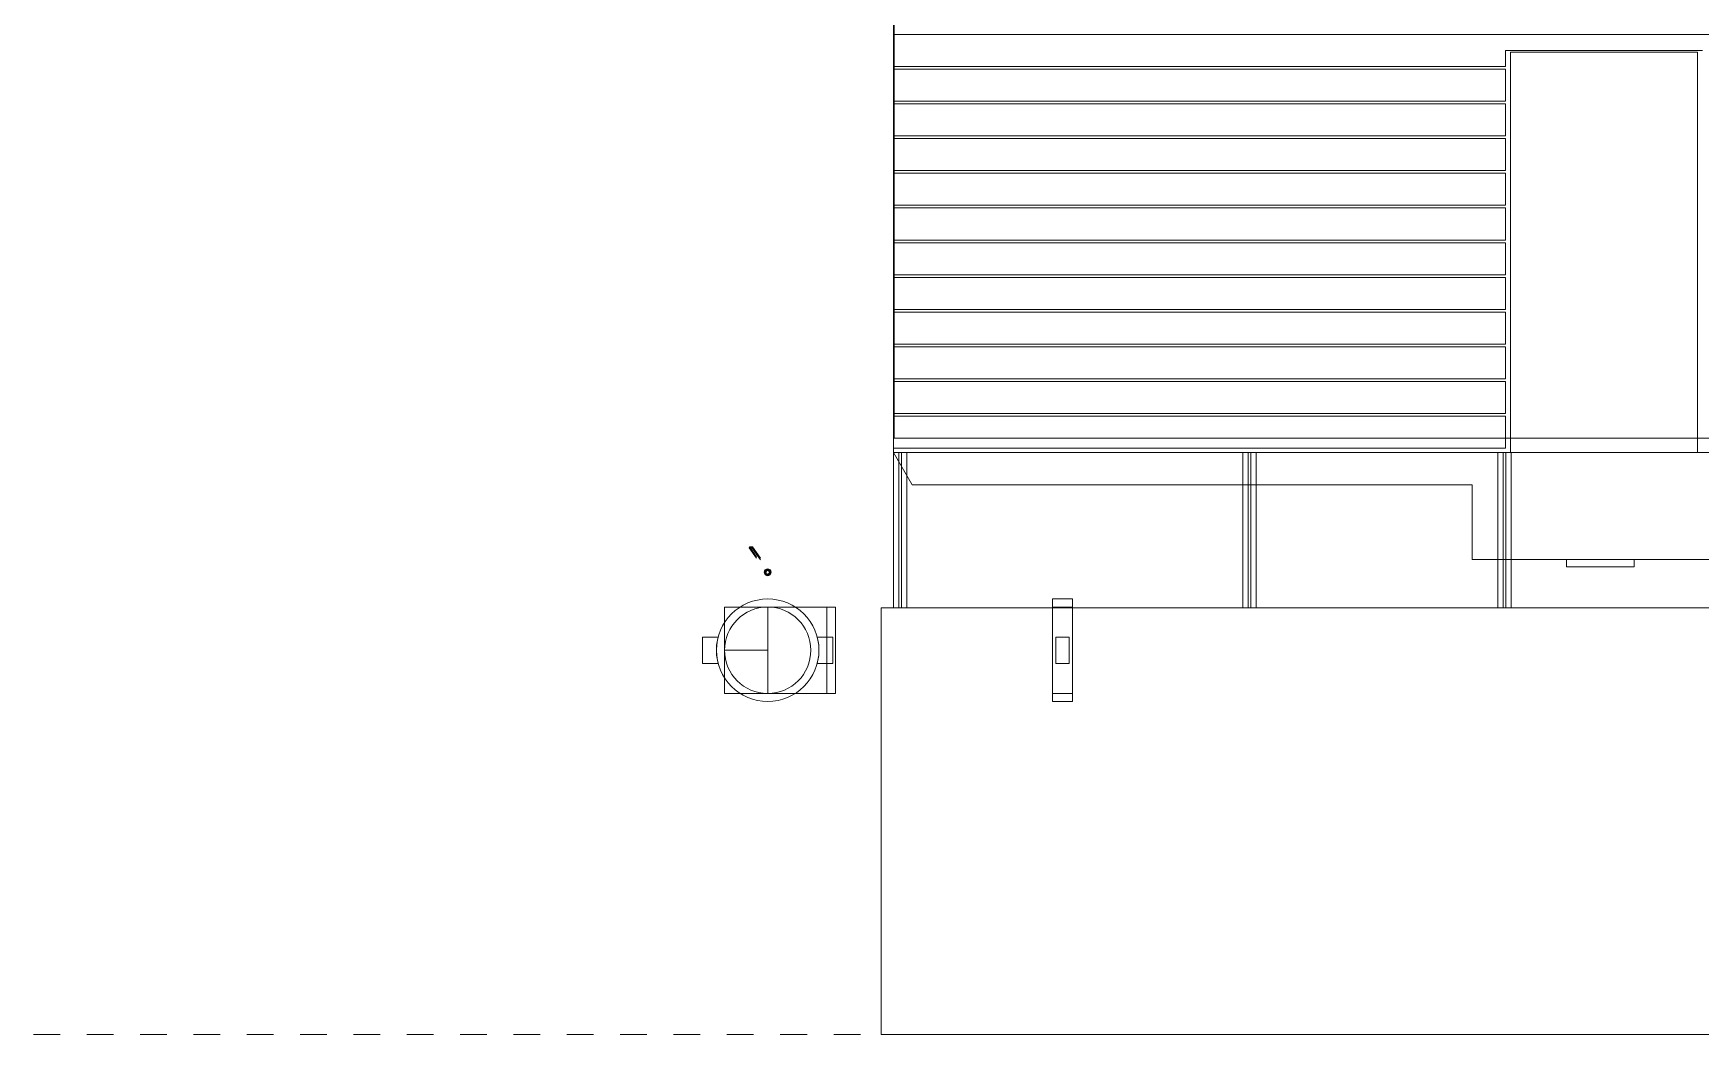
# Model space of a CAD drawing. Header units: metres. Extents: x 63 to 378, y -27 to 78.
# Drawn here: x 164.75 to 171, y 34.8 to 38.56 of the extents above; entities that cross this region are included whole.
import ezdxf

# ---------------------------------------------------------------- set-up
doc = ezdxf.new("R2010")
doc.units = ezdxf.units.M
doc.linetypes.add('Centre', pattern=[0.03175, 0.00635, -0.004763, 0.015875, -0.004763])
for name, color, linetype, lineweight in [('A-FLOR', 7, 'Continuous', 9), ('A-FLOR-LEVL', 7, 'Continuous', 9), ('M-EQPM', 7, 'Continuous', 18), ('P-PIPE', 7, 'Continuous', 18)]:
    doc.layers.add(name, color=color, linetype=linetype, lineweight=lineweight)

# ---------------------------------------------------------------- blocks, each defined once
blk = doc.blocks.new('C_S_L_Torre - Baltimore CPSC-0817-08L - C_S_L_Torre - Baltimore CPSC-0817-08L-2352271-SEC 10')
at = {"layer": 'M-EQPM'}
for p, q in [((-4.6024, 36.9847), (-4.6024, 40.3718)), ((-4.6024, 36.9847), (-4.6024, 40.3718)), ((-4.6024, 40.3008), (-4.6024, 38.4565)), ((-4.6024, 38.4163), (-4.6024, 40.3008)), ((-4.6024, 40.3008), (-4.6024, 38.3149)), ((-4.6024, 38.2756), (-4.6024, 40.3008)), ((-4.6024, 40.3008), (-4.6024, 38.175)), ((-4.6024, 38.1385), (-4.6024, 40.3008)), ((-4.6024, 40.3008), (-4.6024, 38.038)), ((-4.6024, 38.0015), (-4.6024, 40.3008)), ((-4.6024, 40.3008), (-4.6024, 37.9009)), ((-4.6024, 37.8644), (-4.6024, 40.3008)), ((-4.6024, 40.3008), (-4.6024, 37.7614)), ((-4.6024, 37.7211), (-4.6024, 40.3008)), ((-4.6024, 40.3008), (-4.6024, 38.4163)), ((-4.6024, 38.4565), (-4.6024, 40.3008)), ((-4.6024, 40.3008), (-4.6024, 38.2756)), ((-4.6024, 38.3149), (-4.6024, 40.3008)), ((-4.6024, 40.3008), (-4.6024, 38.1385)), ((-4.6024, 38.175), (-4.6024, 40.3008)), ((-4.6024, 40.3008), (-4.6024, 38.0015)), ((-4.6024, 38.038), (-4.6024, 40.3008)), ((-4.6024, 40.3008), (-4.6024, 37.8644)), ((-4.6024, 37.9009), (-4.6024, 40.3008)), ((-4.6024, 40.3008), (-4.6024, 37.7211)), ((-4.6024, 37.7614), (-4.6024, 40.3008)), ((-4.6024, 37.0375), (-4.6024, 40.3008)), ((-4.6024, 40.3008), (-4.6024, 37.0375)), ((-4.5994, 40.3008), (-4.5994, 38.4163)), ((-4.5994, 38.4565), (-4.5994, 40.3008)), ((-4.5994, 40.3008), (-4.5994, 38.2756)), ((-4.5994, 38.3149), (-4.5994, 40.3008)), ((-4.5994, 40.3008), (-4.5994, 38.1385)), ((-4.5994, 38.175), (-4.5994, 40.3008)), ((-4.5994, 40.3008), (-4.5994, 38.0015)), ((-4.5994, 38.038), (-4.5994, 40.3008)), ((-4.5994, 40.3008), (-4.5994, 37.8644)), ((-4.5994, 37.9009), (-4.5994, 40.3008)), ((-4.5994, 40.3008), (-4.5994, 37.7211)), ((-4.5994, 37.7614), (-4.5994, 40.3008)), ((-4.5994, 40.3008), (-4.5994, 38.4565)), ((-4.5994, 38.4163), (-4.5994, 40.3008)), ((-4.5994, 40.3008), (-4.5994, 38.3149)), ((-4.5994, 38.2756), (-4.5994, 40.3008)), ((-4.5994, 40.3008), (-4.5994, 38.175)), ((-4.5994, 38.1385), (-4.5994, 40.3008)), ((-4.5994, 40.3008), (-4.5994, 38.038)), ((-4.5994, 38.0015), (-4.5994, 40.3008)), ((-4.5994, 40.3008), (-4.5994, 37.9009)), ((-4.5994, 37.8644), (-4.5994, 40.3008)), ((-4.5994, 40.3008), (-4.5994, 37.7614)), ((-4.5994, 37.7211), (-4.5994, 40.3008)), ((-4.6024, 40.1998), (-4.6024, 37.6198)), ((-4.6024, 37.6198), (-4.6024, 40.1998)), ((-4.5994, 37.6198), (-4.5994, 40.1998)), ((-4.5994, 40.1998), (-4.5994, 37.6198)), ((-4.6024, 37.5805), (-4.6024, 40.1605)), ((-4.6024, 40.1605), (-4.6024, 37.5805)), ((-4.5994, 40.1605), (-4.5994, 37.5805)), ((-4.5994, 37.5805), (-4.5994, 40.1605)), ((-4.6024, 40.0599), (-4.6024, 37.4799)), ((-4.6024, 37.4799), (-4.6024, 40.0599)), ((-4.6024, 37.4434), (-4.6024, 40.0234)), ((-4.6024, 40.0234), (-4.6024, 37.4434)), ((-4.5994, 37.4799), (-4.5994, 40.0599)), ((-4.5994, 40.0599), (-4.5994, 37.4799)), ((-4.5994, 40.0234), (-4.5994, 37.4434)), ((-4.5994, 37.4434), (-4.5994, 40.0234)), ((-4.6024, 39.9228), (-4.6024, 37.3428)), ((-4.6024, 37.3428), (-4.6024, 39.9228)), ((-4.6024, 37.3064), (-4.6024, 39.8864)), ((-4.6024, 39.8864), (-4.6024, 37.3064)), ((-4.5994, 37.3428), (-4.5994, 39.9228)), ((-4.5994, 39.9228), (-4.5994, 37.3428)), ((-4.5994, 39.8864), (-4.5994, 37.3064)), ((-4.5994, 37.3064), (-4.5994, 39.8864)), ((-4.6024, 39.7858), (-4.6024, 37.2058)), ((-4.6024, 37.2058), (-4.6024, 39.7858)), ((-4.6024, 37.1693), (-4.6024, 39.7493)), ((-4.6024, 39.7493), (-4.6024, 37.1693)), ((-4.5994, 37.2058), (-4.5994, 39.7858)), ((-4.5994, 39.7858), (-4.5994, 37.2058)), ((-4.5994, 39.7493), (-4.5994, 37.1693)), ((-4.5994, 37.1693), (-4.5994, 39.7493)), ((-4.6024, 39.6463), (-4.6024, 37.0663)), ((-4.6024, 37.0663), (-4.6024, 39.6463)), ((-4.5994, 37.0663), (-4.5994, 39.6463)), ((-4.5994, 39.6463), (-4.5994, 37.0663)), ((-4.6024, 37.0375), (-4.6024, 39.606)), ((-4.6024, 39.606), (-4.6024, 37.0375)), ((-4.5994, 39.606), (-4.5994, 37.0375)), ((-4.5994, 37.0375), (-4.5994, 39.606)), ((-4.6024, 39.5047), (-4.6024, 37.0375)), ((-4.6024, 37.0375), (-4.6024, 39.5047)), ((-4.5994, 37.0375), (-4.5994, 39.5047)), ((-4.5994, 39.5047), (-4.5994, 37.0375)), ((-4.6024, 37.0375), (-4.6024, 39.4653)), ((-4.6024, 39.4653), (-4.6024, 37.0375)), ((-4.5994, 39.4653), (-4.5994, 37.0375)), ((-4.5994, 37.0375), (-4.5994, 39.4653)), ((-4.6024, 39.3648), (-4.6024, 37.0375)), ((-4.6024, 37.0375), (-4.6024, 39.3648)), ((-4.6024, 37.0375), (-4.6024, 39.3283)), ((-4.6024, 39.3283), (-4.6024, 37.0375)), ((-4.5994, 37.0375), (-4.5994, 39.3648)), ((-4.5994, 39.3648), (-4.5994, 37.0375)), ((-4.5994, 39.3283), (-4.5994, 37.0375)), ((-4.5994, 37.0375), (-4.5994, 39.3283)), ((-4.6024, 39.2277), (-4.6024, 37.0375)), ((-4.6024, 37.0375), (-4.6024, 39.2277)), ((-4.6024, 37.0375), (-4.6024, 39.1912)), ((-4.6024, 39.1912), (-4.6024, 37.0375)), ((-4.5994, 37.0375), (-4.5994, 39.2277)), ((-4.5994, 39.2277), (-4.5994, 37.0375)), ((-4.5994, 39.1912), (-4.5994, 37.0375)), ((-4.5994, 37.0375), (-4.5994, 39.1912)), ((-4.6024, 39.0906), (-4.6024, 37.0375)), ((-4.6024, 37.0375), (-4.6024, 39.0906)), ((-4.5994, 37.0375), (-4.5994, 39.0906)), ((-4.5994, 39.0906), (-4.5994, 37.0375)), ((-4.6024, 37.0375), (-4.6024, 39.0542)), ((-4.6024, 39.0542), (-4.6024, 37.0375)), ((-4.5994, 39.0542), (-4.5994, 37.0375)), ((-4.5994, 37.0375), (-4.5994, 39.0542)), ((-4.6024, 38.9528), (-4.6024, 37.0375)), ((-4.6024, 37.0375), (-4.6024, 38.9528)), ((-4.5994, 37.0375), (-4.5994, 38.9528)), ((-4.5994, 38.9528), (-4.5994, 37.0375)), ((-4.6024, 37.0375), (-4.6024, 38.9135)), ((-4.6024, 38.9135), (-4.6024, 37.0375)), ((-4.5994, 38.9135), (-4.5994, 37.0375)), ((-4.5994, 37.0375), (-4.5994, 38.9135)), ((-4.6024, 38.8129), (-4.6024, 37.0375)), ((-4.6024, 37.0375), (-4.6024, 38.8129)), ((-4.5994, 37.0375), (-4.5994, 38.8129)), ((-4.5994, 38.8129), (-4.5994, 37.0375)), ((-4.6024, 37.0375), (-4.6024, 38.7765)), ((-4.6024, 38.7765), (-4.6024, 37.0375)), ((-4.5994, 38.7765), (-4.5994, 37.0375)), ((-4.5994, 37.0375), (-4.5994, 38.7765)), ((-4.6024, 38.6759), (-4.6024, 37.0375)), ((-4.6024, 37.0375), (-4.6024, 38.6759)), ((-4.6024, 37.0375), (-4.6024, 38.6394)), ((-4.6024, 38.6394), (-4.6024, 37.0375)), ((-4.5994, 37.0375), (-4.5994, 38.6759)), ((-4.5994, 38.6759), (-4.5994, 37.0375)), ((-4.5994, 38.6394), (-4.5994, 37.0375)), ((-4.5994, 37.0375), (-4.5994, 38.6394)), ((-4.6024, 38.5518), (0.6976, 38.5518)), ((-4.6024, 38.4318), (-4.6024, 38.5518)), ((-4.6024, 38.5518), (-4.6024, 38.4318)), ((0.6976, 38.5518), (-4.6024, 38.5518)), ((-4.6024, 38.5388), (-4.6024, 37.0375)), ((-4.6024, 38.5024), (-4.6024, 38.5388)), ((-4.5994, 38.5388), (-4.6024, 38.5388)), ((-4.6024, 38.5388), (-4.6024, 38.5024)), ((-4.6024, 37.0375), (-4.6024, 38.5388)), ((-4.6024, 38.5388), (-4.5994, 38.5388)), ((-4.6024, 37.0375), (-4.6024, 38.5024)), ((-4.6024, 38.5024), (-4.5994, 38.5024)), ((-4.6024, 38.5024), (-4.6024, 37.0375)), ((-4.5994, 38.5024), (-4.6024, 38.5024)), ((-4.5994, 38.5388), (-4.5994, 38.5024)), ((-4.5994, 37.0375), (-4.5994, 38.5388)), ((-4.5994, 38.5388), (-4.5994, 37.0375)), ((-4.5994, 38.5024), (-4.5994, 38.5388)), ((-4.5994, 38.5024), (-4.5994, 37.0375)), ((-4.5994, 37.0375), (-4.5994, 38.5024)), ((-4.6024, 38.4565), (-4.6024, 38.4163)), ((-4.6024, 38.4565), (-4.5994, 38.4565)), ((-4.6024, 38.4163), (-4.6024, 38.4565)), ((-4.5994, 38.4565), (-4.6024, 38.4565)), ((-4.5994, 38.4163), (-4.5994, 38.4565)), ((-4.5994, 38.4565), (-4.5994, 38.4163)), ((-1.569, 38.4918), (-2.3077, 38.4918)), ((-2.3077, 38.4918), (-2.3077, 38.4318)), ((-2.3077, 38.4318), (-2.3077, 38.4918)), ((-2.3077, 38.4918), (-1.569, 38.4918)), ((-2.2884, 36.9847), (-2.2884, 38.4847)), ((-2.2884, 38.4847), (-1.5884, 38.4847)), ((-1.5884, 38.4847), (-2.2884, 38.4847)), ((-2.2884, 38.4847), (-2.2884, 36.9847)), ((-1.5884, 38.4847), (-1.5884, 36.9847)), ((-1.5884, 36.9847), (-1.5884, 38.4847)), ((-2.3077, 38.4318), (-4.6024, 38.4318)), ((-4.6024, 38.4318), (-2.3077, 38.4318)), ((-4.6024, 38.3018), (-4.6024, 38.4218)), ((-4.6024, 38.4218), (-2.3077, 38.4218)), ((-2.3077, 38.4218), (-4.6024, 38.4218)), ((-4.6024, 38.4218), (-4.6024, 38.3018)), ((-4.6024, 38.4163), (-4.5994, 38.4163)), ((-4.5994, 38.4163), (-4.6024, 38.4163)), ((-4.6024, 38.401), (-4.6024, 37.0375)), ((-4.6024, 38.3617), (-4.6024, 38.401)), ((-4.5994, 38.401), (-4.6024, 38.401)), ((-4.6024, 38.401), (-4.6024, 38.3617)), ((-4.6024, 37.0375), (-4.6024, 38.401)), ((-4.6024, 38.401), (-4.5994, 38.401)), ((-4.5994, 38.401), (-4.5994, 38.3617)), ((-4.5994, 37.0375), (-4.5994, 38.401)), ((-4.5994, 38.401), (-4.5994, 37.0375)), ((-4.5994, 38.3617), (-4.5994, 38.401)), ((-2.3077, 38.4218), (-2.3077, 38.3018)), ((-2.3077, 38.3018), (-2.3077, 38.4218)), ((-4.6024, 37.0375), (-4.6024, 38.3617)), ((-4.6024, 38.3617), (-4.5994, 38.3617)), ((-4.6024, 38.3617), (-4.6024, 37.0375)), ((-4.5994, 38.3617), (-4.6024, 38.3617)), ((-4.6024, 38.3149), (-4.6024, 38.2756)), ((-4.6024, 38.3149), (-4.5994, 38.3149)), ((-4.6024, 38.2756), (-4.6024, 38.3149)), ((-4.5994, 38.3149), (-4.6024, 38.3149)), ((-4.5994, 38.3617), (-4.5994, 37.0375)), ((-4.5994, 37.0375), (-4.5994, 38.3617)), ((-4.5994, 38.2756), (-4.5994, 38.3149)), ((-4.5994, 38.3149), (-4.5994, 38.2756)), ((-2.3077, 38.3018), (-4.6024, 38.3018)), ((-4.6024, 38.3018), (-2.3077, 38.3018)), ((-4.6024, 38.1718), (-4.6024, 38.2918)), ((-4.6024, 38.2918), (-2.3077, 38.2918)), ((-2.3077, 38.2918), (-4.6024, 38.2918)), ((-4.6024, 38.2918), (-4.6024, 38.1718)), ((-4.6024, 38.2756), (-4.5994, 38.2756)), ((-4.5994, 38.2756), (-4.6024, 38.2756)), ((-4.6024, 38.2611), (-4.6024, 37.0375)), ((-4.6024, 38.2246), (-4.6024, 38.2611)), ((-4.5994, 38.2611), (-4.6024, 38.2611)), ((-4.6024, 38.2611), (-4.6024, 38.2246)), ((-4.6024, 37.0375), (-4.6024, 38.2611)), ((-4.6024, 38.2611), (-4.5994, 38.2611)), ((-4.5994, 38.2611), (-4.5994, 38.2246)), ((-4.5994, 37.0375), (-4.5994, 38.2611)), ((-4.5994, 38.2611), (-4.5994, 37.0375)), ((-4.5994, 38.2246), (-4.5994, 38.2611)), ((-2.3077, 38.2918), (-2.3077, 38.1718)), ((-2.3077, 38.1718), (-2.3077, 38.2918)), ((-4.6024, 37.0375), (-4.6024, 38.2246)), ((-4.6024, 38.2246), (-4.5994, 38.2246)), ((-4.6024, 38.2246), (-4.6024, 37.0375)), ((-4.5994, 38.2246), (-4.6024, 38.2246)), ((-4.5994, 38.2246), (-4.5994, 37.0375)), ((-4.5994, 37.0375), (-4.5994, 38.2246)), ((-4.6024, 38.175), (-4.6024, 38.1385)), ((-4.6024, 38.175), (-4.5994, 38.175)), ((-4.6024, 38.1385), (-4.6024, 38.175)), ((-4.5994, 38.175), (-4.6024, 38.175)), ((-2.3077, 38.1718), (-4.6024, 38.1718)), ((-4.6024, 38.1718), (-2.3077, 38.1718)), ((-4.6024, 38.0418), (-4.6024, 38.1618)), ((-4.6024, 38.1618), (-2.3077, 38.1618)), ((-2.3077, 38.1618), (-4.6024, 38.1618)), ((-4.6024, 38.1618), (-4.6024, 38.0418)), ((-4.6024, 38.1385), (-4.5994, 38.1385)), ((-4.5994, 38.1385), (-4.6024, 38.1385)), ((-4.6024, 38.124), (-4.6024, 37.0375)), ((-4.6024, 38.0876), (-4.6024, 38.124)), ((-4.5994, 38.124), (-4.6024, 38.124)), ((-4.6024, 38.124), (-4.6024, 38.0876)), ((-4.6024, 37.0375), (-4.6024, 38.124)), ((-4.6024, 38.124), (-4.5994, 38.124)), ((-4.5994, 38.1385), (-4.5994, 38.175)), ((-4.5994, 38.175), (-4.5994, 38.1385)), ((-4.5994, 38.124), (-4.5994, 38.0876)), ((-4.5994, 37.0375), (-4.5994, 38.124)), ((-4.5994, 38.124), (-4.5994, 37.0375)), ((-4.5994, 38.0876), (-4.5994, 38.124)), ((-2.3077, 38.1618), (-2.3077, 38.0418)), ((-2.3077, 38.0418), (-2.3077, 38.1618)), ((-4.6024, 37.0375), (-4.6024, 38.0876)), ((-4.6024, 38.0876), (-4.5994, 38.0876)), ((-4.6024, 38.0876), (-4.6024, 37.0375)), ((-4.5994, 38.0876), (-4.6024, 38.0876)), ((-4.5994, 38.0876), (-4.5994, 37.0375)), ((-4.5994, 37.0375), (-4.5994, 38.0876)), ((-2.3077, 38.0418), (-4.6024, 38.0418)), ((-4.6024, 38.0418), (-2.3077, 38.0418)), ((-4.6024, 38.038), (-4.6024, 38.0015)), ((-4.6024, 38.038), (-4.5994, 38.038)), ((-4.6024, 38.0015), (-4.6024, 38.038)), ((-4.5994, 38.038), (-4.6024, 38.038)), ((-4.6024, 37.9118), (-4.6024, 38.0318)), ((-4.6024, 38.0318), (-2.3077, 38.0318)), ((-2.3077, 38.0318), (-4.6024, 38.0318)), ((-4.6024, 38.0318), (-4.6024, 37.9118)), ((-4.6024, 38.0015), (-4.5994, 38.0015)), ((-4.5994, 38.0015), (-4.6024, 38.0015)), ((-4.5994, 38.0015), (-4.5994, 38.038)), ((-4.5994, 38.038), (-4.5994, 38.0015)), ((-2.3077, 38.0318), (-2.3077, 37.9118)), ((-2.3077, 37.9118), (-2.3077, 38.0318)), ((-4.6024, 37.987), (-4.6024, 37.0375)), ((-4.6024, 37.9505), (-4.6024, 37.987)), ((-4.5994, 37.987), (-4.6024, 37.987)), ((-4.6024, 37.987), (-4.6024, 37.9505)), ((-4.6024, 37.0375), (-4.6024, 37.987)), ((-4.6024, 37.987), (-4.5994, 37.987)), ((-4.6024, 37.0375), (-4.6024, 37.9505)), ((-4.6024, 37.9505), (-4.5994, 37.9505)), ((-4.6024, 37.9505), (-4.6024, 37.0375)), ((-4.5994, 37.9505), (-4.6024, 37.9505)), ((-4.5994, 37.987), (-4.5994, 37.9505)), ((-4.5994, 37.0375), (-4.5994, 37.987)), ((-4.5994, 37.987), (-4.5994, 37.0375)), ((-4.5994, 37.9505), (-4.5994, 37.987)), ((-4.5994, 37.9505), (-4.5994, 37.0375)), ((-4.5994, 37.0375), (-4.5994, 37.9505)), ((-2.3077, 37.9118), (-4.6024, 37.9118)), ((-4.6024, 37.9118), (-2.3077, 37.9118)), ((-4.6024, 37.7809), (-4.6024, 37.9018)), ((-4.6024, 37.9018), (-2.3077, 37.9018)), ((-2.3077, 37.9018), (-4.6024, 37.9018)), ((-4.6024, 37.9018), (-4.6024, 37.7809)), ((-4.6024, 37.9009), (-4.6024, 37.8644)), ((-4.6024, 37.9009), (-4.5994, 37.9009)), ((-4.6024, 37.8644), (-4.6024, 37.9009)), ((-4.5994, 37.9009), (-4.6024, 37.9009)), ((-4.5994, 37.8644), (-4.5994, 37.9009)), ((-4.5994, 37.9009), (-4.5994, 37.8644)), ((-2.3077, 37.9018), (-2.3077, 37.7809)), ((-2.3077, 37.7809), (-2.3077, 37.9018)), ((-4.6024, 37.8644), (-4.5994, 37.8644)), ((-4.5994, 37.8644), (-4.6024, 37.8644)), ((-4.6024, 37.8492), (-4.6024, 37.0375)), ((-4.6024, 37.8099), (-4.6024, 37.8492)), ((-4.5994, 37.8492), (-4.6024, 37.8492)), ((-4.6024, 37.8492), (-4.6024, 37.8099)), ((-4.6024, 37.0375), (-4.6024, 37.8492)), ((-4.6024, 37.8492), (-4.5994, 37.8492)), ((-4.5994, 37.8492), (-4.5994, 37.8099)), ((-4.5994, 37.0375), (-4.5994, 37.8492)), ((-4.5994, 37.8492), (-4.5994, 37.0375)), ((-4.5994, 37.8099), (-4.5994, 37.8492)), ((-4.6024, 37.0375), (-4.6024, 37.8099)), ((-4.6024, 37.8099), (-4.5994, 37.8099)), ((-4.6024, 37.8099), (-4.6024, 37.0375)), ((-4.5994, 37.8099), (-4.6024, 37.8099)), ((-2.3077, 37.7809), (-4.6024, 37.7809)), ((-4.6024, 37.7809), (-2.3077, 37.7809)), ((-4.6024, 37.6509), (-4.6024, 37.7709)), ((-4.6024, 37.7709), (-2.3077, 37.7709)), ((-2.3077, 37.7709), (-4.6024, 37.7709)), ((-4.6024, 37.7709), (-4.6024, 37.6509)), ((-4.6024, 37.7614), (-4.6024, 37.7211)), ((-4.6024, 37.7614), (-4.5994, 37.7614)), ((-4.6024, 37.7211), (-4.6024, 37.7614)), ((-4.5994, 37.7614), (-4.6024, 37.7614)), ((-4.5994, 37.8099), (-4.5994, 37.0375)), ((-4.5994, 37.0375), (-4.5994, 37.8099)), ((-4.5994, 37.7211), (-4.5994, 37.7614)), ((-4.5994, 37.7614), (-4.5994, 37.7211)), ((-2.3077, 37.7709), (-2.3077, 37.6509)), ((-2.3077, 37.6509), (-2.3077, 37.7709)), ((-4.6024, 37.7211), (-4.5994, 37.7211)), ((-4.5994, 37.7211), (-4.6024, 37.7211)), ((-4.6024, 37.7093), (-4.6024, 37.0375)), ((-4.6024, 37.6728), (-4.6024, 37.7093)), ((-4.5994, 37.7093), (-4.6024, 37.7093)), ((-4.6024, 37.7093), (-4.6024, 37.6728)), ((-4.6024, 37.0375), (-4.6024, 37.7093)), ((-4.6024, 37.7093), (-4.5994, 37.7093)), ((-4.5994, 37.7093), (-4.5994, 37.6728)), ((-4.5994, 37.0375), (-4.5994, 37.7093)), ((-4.5994, 37.7093), (-4.5994, 37.0375)), ((-4.5994, 37.6728), (-4.5994, 37.7093)), ((-4.6024, 37.0375), (-4.6024, 37.6728)), ((-4.6024, 37.6728), (-4.5994, 37.6728)), ((-4.6024, 37.6728), (-4.6024, 37.0375)), ((-4.5994, 37.6728), (-4.6024, 37.6728)), ((-2.3077, 37.6509), (-4.6024, 37.6509)), ((-4.6024, 37.6509), (-2.3077, 37.6509)), ((-4.6024, 37.5209), (-4.6024, 37.6409)), ((-4.6024, 37.6409), (-2.3077, 37.6409)), ((-2.3077, 37.6409), (-4.6024, 37.6409)), ((-4.6024, 37.6409), (-4.6024, 37.5209)), ((-4.5994, 37.6728), (-4.5994, 37.0375)), ((-4.5994, 37.0375), (-4.5994, 37.6728)), ((-2.3077, 37.6409), (-2.3077, 37.5209)), ((-2.3077, 37.5209), (-2.3077, 37.6409)), ((-4.6024, 37.6198), (-4.6024, 37.5805)), ((-4.6024, 37.6198), (-4.5994, 37.6198)), ((-4.6024, 37.5805), (-4.6024, 37.6198)), ((-4.5994, 37.6198), (-4.6024, 37.6198)), ((-4.6024, 37.5805), (-4.5994, 37.5805)), ((-4.5994, 37.5805), (-4.6024, 37.5805)), ((-4.6024, 37.5722), (-4.6024, 37.0375)), ((-4.6024, 37.5358), (-4.6024, 37.5722)), ((-4.5994, 37.5722), (-4.6024, 37.5722)), ((-4.6024, 37.5722), (-4.6024, 37.5358)), ((-4.6024, 37.0375), (-4.6024, 37.5722)), ((-4.6024, 37.5722), (-4.5994, 37.5722)), ((-4.5994, 37.5805), (-4.5994, 37.6198)), ((-4.5994, 37.6198), (-4.5994, 37.5805)), ((-4.5994, 37.5722), (-4.5994, 37.5358)), ((-4.5994, 37.0375), (-4.5994, 37.5722)), ((-4.5994, 37.5722), (-4.5994, 37.0375)), ((-4.5994, 37.5358), (-4.5994, 37.5722)), ((-4.6024, 37.0375), (-4.6024, 37.5358)), ((-4.6024, 37.5358), (-4.5994, 37.5358)), ((-4.6024, 37.5358), (-4.6024, 37.0375)), ((-4.5994, 37.5358), (-4.6024, 37.5358)), ((-2.3077, 37.5209), (-4.6024, 37.5209)), ((-4.6024, 37.5209), (-2.3077, 37.5209)), ((-4.6024, 37.3909), (-4.6024, 37.5109)), ((-4.6024, 37.5109), (-2.3077, 37.5109)), ((-2.3077, 37.5109), (-4.6024, 37.5109)), ((-4.6024, 37.5109), (-4.6024, 37.3909)), ((-4.5994, 37.5358), (-4.5994, 37.0375)), ((-4.5994, 37.0375), (-4.5994, 37.5358)), ((-2.3077, 37.5109), (-2.3077, 37.3909)), ((-2.3077, 37.3909), (-2.3077, 37.5109)), ((-4.6024, 37.4799), (-4.6024, 37.4434)), ((-4.6024, 37.4799), (-4.5994, 37.4799)), ((-4.6024, 37.4434), (-4.6024, 37.4799)), ((-4.5994, 37.4799), (-4.6024, 37.4799)), ((-4.6024, 37.4434), (-4.5994, 37.4434)), ((-4.5994, 37.4434), (-4.6024, 37.4434)), ((-4.5994, 37.4434), (-4.5994, 37.4799)), ((-4.5994, 37.4799), (-4.5994, 37.4434)), ((-4.6024, 37.4352), (-4.6024, 37.0375)), ((-4.6024, 37.3987), (-4.6024, 37.4352)), ((-4.5994, 37.4352), (-4.6024, 37.4352)), ((-4.6024, 37.4352), (-4.6024, 37.3987)), ((-4.6024, 37.0375), (-4.6024, 37.4352)), ((-4.6024, 37.4352), (-4.5994, 37.4352)), ((-4.6024, 37.0375), (-4.6024, 37.3987)), ((-4.6024, 37.3987), (-4.5994, 37.3987)), ((-4.6024, 37.3987), (-4.6024, 37.0375)), ((-4.5994, 37.3987), (-4.6024, 37.3987)), ((-2.3077, 37.3909), (-4.6024, 37.3909)), ((-4.6024, 37.3909), (-2.3077, 37.3909)), ((-4.6024, 37.2609), (-4.6024, 37.3809)), ((-4.6024, 37.3809), (-2.3077, 37.3809)), ((-2.3077, 37.3809), (-4.6024, 37.3809)), ((-4.6024, 37.3809), (-4.6024, 37.2609)), ((-4.5994, 37.4352), (-4.5994, 37.3987)), ((-4.5994, 37.0375), (-4.5994, 37.4352)), ((-4.5994, 37.4352), (-4.5994, 37.0375)), ((-4.5994, 37.3987), (-4.5994, 37.4352)), ((-4.5994, 37.3987), (-4.5994, 37.0375)), ((-4.5994, 37.0375), (-4.5994, 37.3987)), ((-2.3077, 37.3809), (-2.3077, 37.2609)), ((-2.3077, 37.2609), (-2.3077, 37.3809)), ((-4.6024, 37.3428), (-4.6024, 37.3064)), ((-4.6024, 37.3428), (-4.5994, 37.3428)), ((-4.6024, 37.3064), (-4.6024, 37.3428)), ((-4.5994, 37.3428), (-4.6024, 37.3428)), ((-4.5994, 37.3064), (-4.5994, 37.3428)), ((-4.5994, 37.3428), (-4.5994, 37.3064)), ((-4.6024, 37.3064), (-4.5994, 37.3064)), ((-4.5994, 37.3064), (-4.6024, 37.3064)), ((-4.6024, 37.2974), (-4.6024, 37.0375)), ((-4.6024, 37.258), (-4.6024, 37.2974)), ((-4.5994, 37.2974), (-4.6024, 37.2974)), ((-4.6024, 37.2974), (-4.6024, 37.258)), ((-4.6024, 37.0375), (-4.6024, 37.2974)), ((-4.6024, 37.2974), (-4.5994, 37.2974)), ((-2.3077, 37.2609), (-4.6024, 37.2609)), ((-4.6024, 37.2609), (-2.3077, 37.2609)), ((-4.6024, 37.0375), (-4.6024, 37.258)), ((-4.6024, 37.258), (-4.5994, 37.258)), ((-4.6024, 37.258), (-4.6024, 37.0375)), ((-4.5994, 37.258), (-4.6024, 37.258)), ((-4.6024, 37.1309), (-4.6024, 37.2509)), ((-4.6024, 37.2509), (-2.3077, 37.2509)), ((-2.3077, 37.2509), (-4.6024, 37.2509)), ((-4.6024, 37.2509), (-4.6024, 37.1309)), ((-4.5994, 37.2974), (-4.5994, 37.258)), ((-4.5994, 37.0375), (-4.5994, 37.2974)), ((-4.5994, 37.2974), (-4.5994, 37.0375)), ((-4.5994, 37.258), (-4.5994, 37.2974)), ((-4.5994, 37.258), (-4.5994, 37.0375)), ((-4.5994, 37.0375), (-4.5994, 37.258)), ((-2.3077, 37.2509), (-2.3077, 37.1309)), ((-2.3077, 37.1309), (-2.3077, 37.2509)), ((-4.6024, 37.2058), (-4.6024, 37.1693)), ((-4.6024, 37.2058), (-4.5994, 37.2058)), ((-4.6024, 37.1693), (-4.6024, 37.2058)), ((-4.5994, 37.2058), (-4.6024, 37.2058)), ((-4.5994, 37.1693), (-4.5994, 37.2058)), ((-4.5994, 37.2058), (-4.5994, 37.1693)), ((-4.6024, 37.1693), (-4.5994, 37.1693)), ((-4.5994, 37.1693), (-4.6024, 37.1693)), ((-4.6024, 37.1574), (-4.6024, 37.0375)), ((-4.6024, 37.121), (-4.6024, 37.1574)), ((-4.5994, 37.1574), (-4.6024, 37.1574)), ((-4.6024, 37.1574), (-4.6024, 37.121)), ((-4.6024, 37.0375), (-4.6024, 37.1574)), ((-4.6024, 37.1574), (-4.5994, 37.1574)), ((-2.3077, 37.1309), (-4.6024, 37.1309)), ((-4.6024, 37.1309), (-2.3077, 37.1309)), ((-4.5994, 37.1574), (-4.5994, 37.121)), ((-4.5994, 37.0375), (-4.5994, 37.1574)), ((-4.5994, 37.1574), (-4.5994, 37.0375)), ((-4.5994, 37.121), (-4.5994, 37.1574)), ((-4.6024, 37.0375), (-4.6024, 37.121)), ((-4.6024, 37.121), (-4.5994, 37.121)), ((-4.6024, 37.121), (-4.6024, 37.0375)), ((-4.5994, 37.121), (-4.6024, 37.121)), ((-4.6024, 37.001), (-4.6024, 37.1209)), ((-4.6024, 37.1209), (-2.3077, 37.1209)), ((-2.3077, 37.1209), (-4.6024, 37.1209)), ((-4.6024, 37.1209), (-4.6024, 37.001)), ((-4.6024, 37.0663), (-4.6024, 37.0375)), ((-4.6024, 37.0663), (-4.5994, 37.0663)), ((-4.6024, 37.0375), (-4.6024, 37.0663)), ((-4.5994, 37.0663), (-4.6024, 37.0663)), ((-4.5994, 37.121), (-4.5994, 37.0375)), ((-4.5994, 37.0375), (-4.5994, 37.121)), ((-4.5994, 37.0375), (-4.5994, 37.0663)), ((-4.5994, 37.0663), (-4.5994, 37.0375)), ((-2.3077, 37.1209), (-2.3077, 37.001)), ((-2.3077, 37.001), (-2.3077, 37.1209)), ((-4.6024, 37.0375), (-4.5994, 37.0375)), ((-4.6024, 37.0375), (-4.5994, 37.0375)), ((-4.6024, 37.0375), (-4.5994, 37.0375)), ((-4.6024, 37.0375), (-4.5994, 37.0375)), ((-4.6024, 37.0375), (-4.5994, 37.0375)), ((-4.6024, 37.0375), (-4.5994, 37.0375)), ((-4.6024, 37.0375), (-4.5994, 37.0375)), ((-4.6024, 37.0375), (-4.5994, 37.0375)), ((-4.6024, 37.0375), (-4.5994, 37.0375)), ((-4.6024, 37.0375), (-4.5994, 37.0375)), ((-4.6024, 37.0375), (-4.5994, 37.0375)), ((-4.6024, 37.0375), (-4.5994, 37.0375)), ((-4.6024, 37.0375), (-4.5994, 37.0375)), ((-4.6024, 37.0375), (-4.5994, 37.0375)), ((-4.6024, 37.0375), (-4.5994, 37.0375)), ((-4.6024, 37.0375), (-4.5994, 37.0375)), ((-4.6024, 37.0375), (-4.5994, 37.0375)), ((-4.6024, 37.0375), (-4.5994, 37.0375)), ((-4.6024, 37.0375), (-4.5994, 37.0375)), ((-4.6024, 37.0375), (-4.5994, 37.0375)), ((-4.6024, 37.0375), (-4.5994, 37.0375)), ((-4.6024, 37.0375), (-4.5994, 37.0375)), ((-4.6024, 37.0375), (-4.5994, 37.0375)), ((-4.6024, 37.0375), (-4.5994, 37.0375)), ((-4.6024, 37.0375), (-4.5994, 37.0375)), ((-4.6024, 37.0375), (-4.5994, 37.0375)), ((-4.6024, 37.0375), (-4.5994, 37.0375)), ((-4.6024, 37.0375), (-4.5994, 37.0375)), ((-4.6024, 37.0375), (-4.5994, 37.0375)), ((-4.6024, 37.0375), (-4.5994, 37.0375)), ((-4.6024, 37.0375), (-4.5994, 37.0375)), ((-4.6024, 37.0375), (-4.5994, 37.0375)), ((-4.6024, 37.0375), (-4.5994, 37.0375)), ((-4.6024, 37.0375), (-4.5994, 37.0375)), ((-4.6024, 37.0375), (-4.5994, 37.0375)), ((-4.6024, 37.0375), (-4.5994, 37.0375)), ((-4.6024, 37.0375), (-4.5994, 37.0375)), ((-4.6024, 37.0375), (-4.5994, 37.0375)), ((-4.5994, 37.0375), (-4.6024, 37.0375)), ((-4.5994, 37.0375), (-4.6024, 37.0375)), ((-4.5994, 37.0375), (-4.6024, 37.0375)), ((-4.5994, 37.0375), (-4.6024, 37.0375)), ((-4.5994, 37.0375), (-4.6024, 37.0375)), ((-4.5994, 37.0375), (-4.6024, 37.0375)), ((-4.5994, 37.0375), (-4.6024, 37.0375)), ((-4.5994, 37.0375), (-4.6024, 37.0375)), ((-4.5994, 37.0375), (-4.6024, 37.0375)), ((-4.5994, 37.0375), (-4.6024, 37.0375)), ((-4.5994, 37.0375), (-4.6024, 37.0375)), ((-4.5994, 37.0375), (-4.6024, 37.0375)), ((-4.5994, 37.0375), (-4.6024, 37.0375)), ((-4.5994, 37.0375), (-4.6024, 37.0375)), ((-4.5994, 37.0375), (-4.6024, 37.0375)), ((-4.5994, 37.0375), (-4.6024, 37.0375)), ((-4.5994, 37.0375), (-4.6024, 37.0375)), ((-4.5994, 37.0375), (-4.6024, 37.0375)), ((-4.5994, 37.0375), (-4.6024, 37.0375)), ((-4.5994, 37.0375), (-4.6024, 37.0375)), ((-4.5994, 37.0375), (-4.6024, 37.0375)), ((-4.5994, 37.0375), (-4.6024, 37.0375)), ((-4.5994, 37.0375), (-4.6024, 37.0375)), ((-4.5994, 37.0375), (-4.6024, 37.0375)), ((-4.5994, 37.0375), (-4.6024, 37.0375)), ((-4.5994, 37.0375), (-4.6024, 37.0375)), ((-4.5994, 37.0375), (-4.6024, 37.0375)), ((-4.5994, 37.0375), (-4.6024, 37.0375)), ((-4.5994, 37.0375), (-4.6024, 37.0375)), ((-4.5994, 37.0375), (-4.6024, 37.0375)), ((-4.5994, 37.0375), (-4.6024, 37.0375)), ((-4.5994, 37.0375), (-4.6024, 37.0375)), ((-4.5994, 37.0375), (-4.6024, 37.0375)), ((-4.5994, 37.0375), (-4.6024, 37.0375)), ((-4.5994, 37.0375), (-4.6024, 37.0375)), ((-4.5994, 37.0375), (-4.6024, 37.0375)), ((-4.5994, 37.0375), (-4.6024, 37.0375)), ((-4.5994, 37.0375), (-4.6024, 37.0375)), ((-4.6024, 37.0375), (0.6976, 37.0375)), ((0.6976, 37.0375), (-4.6024, 37.0375)), ((-2.3077, 37.001), (-4.6024, 37.001)), ((-4.6024, 37.001), (-2.3077, 37.001)), ((-4.6024, 36.9847), (0.6976, 36.9847)), ((-4.5324, 36.8634), (-4.6024, 36.9847)), ((-4.6024, 36.9847), (-4.5324, 36.8634)), ((0.6976, 36.9847), (-4.6024, 36.9847)), ((-4.5524, 36.9847), (-4.6024, 36.9847)), ((-4.6024, 36.9847), (-4.5824, 36.9847)), ((-4.5824, 36.9847), (-4.6024, 36.9847)), ((-4.6024, 36.9847), (-4.5524, 36.9847)), ((-4.5524, 36.9847), (-4.6024, 36.9847)), ((-4.6024, 36.9847), (-4.5824, 36.9847)), ((-4.5824, 36.9847), (-4.6024, 36.9847)), ((-4.6024, 36.9847), (-4.5524, 36.9847)), ((-4.6024, 36.4018), (-4.6024, 36.9847)), ((-4.6024, 36.4018), (-4.6024, 36.9847)), ((-4.6024, 36.4018), (-4.6024, 36.9847)), ((-4.6024, 36.4018), (-4.6024, 36.9847)), ((-4.6024, 36.4018), (-4.6024, 36.9847)), ((-4.6024, 36.4018), (-4.6024, 36.9847)), ((-4.6024, 36.4018), (-4.6024, 36.9847)), ((-4.6024, 36.4018), (-4.6024, 36.9847)), ((0.6976, 36.9847), (-4.6024, 36.9847)), ((-4.6024, 36.9847), (0.6976, 36.9847)), ((-4.5824, 36.4018), (-4.5824, 36.9847)), ((-4.5824, 36.4018), (-4.5824, 36.9847)), ((-4.5824, 36.4018), (-4.5824, 36.9847)), ((-4.5824, 36.4018), (-4.5824, 36.9847)), ((-4.5524, 36.9847), (-4.5724, 36.9847)), ((-4.5724, 36.9847), (-4.5524, 36.9847)), ((-4.5524, 36.9847), (-4.5724, 36.9847)), ((-4.5724, 36.9847), (-4.5524, 36.9847)), ((-4.5724, 36.4018), (-4.5724, 36.9847)), ((-4.5724, 36.4018), (-4.5724, 36.9847)), ((-4.5724, 36.4018), (-4.5724, 36.9847)), ((-4.5724, 36.4018), (-4.5724, 36.9847)), ((-4.5524, 36.9847), (-4.5524, 36.4018)), ((-4.5524, 36.4018), (-4.5524, 36.9847)), ((-4.5524, 36.4018), (-4.5524, 36.9847)), ((-4.5524, 36.4018), (-4.5524, 36.9847)), ((-4.5524, 36.9847), (-4.5524, 36.4018)), ((-4.5524, 36.4018), (-4.5524, 36.9847)), ((-4.5524, 36.4018), (-4.5524, 36.9847)), ((-4.5524, 36.4018), (-4.5524, 36.9847)), ((-3.2424, 36.9847), (-3.2924, 36.9847)), ((-3.2924, 36.9847), (-3.2724, 36.9847)), ((-3.2724, 36.9847), (-3.2924, 36.9847)), ((-3.2924, 36.9847), (-3.2424, 36.9847)), ((-3.2424, 36.9847), (-3.2924, 36.9847)), ((-3.2924, 36.9847), (-3.2724, 36.9847)), ((-3.2724, 36.9847), (-3.2924, 36.9847)), ((-3.2924, 36.9847), (-3.2424, 36.9847)), ((-3.2924, 36.4018), (-3.2924, 36.9847)), ((-3.2924, 36.4018), (-3.2924, 36.9847)), ((-3.2924, 36.4018), (-3.2924, 36.9847)), ((-3.2924, 36.4018), (-3.2924, 36.9847)), ((-3.2924, 36.4018), (-3.2924, 36.9847)), ((-3.2924, 36.4018), (-3.2924, 36.9847)), ((-3.2924, 36.4018), (-3.2924, 36.9847)), ((-3.2924, 36.4018), (-3.2924, 36.9847)), ((-3.2724, 36.4018), (-3.2724, 36.9847)), ((-3.2724, 36.4018), (-3.2724, 36.9847)), ((-3.2724, 36.4018), (-3.2724, 36.9847)), ((-3.2724, 36.4018), (-3.2724, 36.9847)), ((-3.2424, 36.9847), (-3.2624, 36.9847)), ((-3.2624, 36.9847), (-3.2424, 36.9847)), ((-3.2424, 36.9847), (-3.2624, 36.9847)), ((-3.2624, 36.9847), (-3.2424, 36.9847)), ((-3.2624, 36.4018), (-3.2624, 36.9847)), ((-3.2624, 36.4018), (-3.2624, 36.9847)), ((-3.2624, 36.4018), (-3.2624, 36.9847)), ((-3.2624, 36.4018), (-3.2624, 36.9847)), ((-3.2424, 36.9847), (-3.2424, 36.4018)), ((-3.2424, 36.4018), (-3.2424, 36.9847)), ((-3.2424, 36.4018), (-3.2424, 36.9847)), ((-3.2424, 36.4018), (-3.2424, 36.9847)), ((-3.2424, 36.9847), (-3.2424, 36.4018)), ((-3.2424, 36.4018), (-3.2424, 36.9847)), ((-3.2424, 36.4018), (-3.2424, 36.9847)), ((-3.2424, 36.4018), (-3.2424, 36.9847)), ((-2.3364, 36.9847), (-2.2864, 36.9847)), ((-2.2864, 36.9847), (-2.3364, 36.9847)), ((-2.3364, 36.9847), (-2.3164, 36.9847)), ((-2.3164, 36.9847), (-2.3364, 36.9847)), ((-2.3364, 36.9847), (-2.2864, 36.9847)), ((-2.2864, 36.9847), (-2.3364, 36.9847)), ((-2.3364, 36.9847), (-2.3164, 36.9847)), ((-2.3164, 36.9847), (-2.3364, 36.9847)), ((-2.3364, 36.9847), (-2.3364, 36.4018)), ((-2.3364, 36.4018), (-2.3364, 36.9847)), ((-2.3364, 36.4018), (-2.3364, 36.9847)), ((-2.3364, 36.4018), (-2.3364, 36.9847)), ((-2.3364, 36.9847), (-2.3364, 36.4018)), ((-2.3364, 36.4018), (-2.3364, 36.9847)), ((-2.3364, 36.4018), (-2.3364, 36.9847)), ((-2.3364, 36.4018), (-2.3364, 36.9847)), ((-2.3164, 36.4018), (-2.3164, 36.9847)), ((-2.3164, 36.4018), (-2.3164, 36.9847)), ((-2.3164, 36.4018), (-2.3164, 36.9847)), ((-2.3164, 36.4018), (-2.3164, 36.9847)), ((-2.2864, 36.9847), (-2.3064, 36.9847)), ((-2.3064, 36.9847), (-2.2864, 36.9847)), ((-2.2864, 36.9847), (-2.3064, 36.9847)), ((-2.3064, 36.9847), (-2.2864, 36.9847)), ((-2.3064, 36.4018), (-2.3064, 36.9847)), ((-2.3064, 36.4018), (-2.3064, 36.9847)), ((-2.3064, 36.4018), (-2.3064, 36.9847)), ((-2.3064, 36.4018), (-2.3064, 36.9847)), ((-1.5884, 36.9847), (-2.2884, 36.9847)), ((-2.2884, 36.9847), (-1.5884, 36.9847)), ((-2.2864, 36.4018), (-2.2864, 36.9847)), ((-2.2864, 36.4018), (-2.2864, 36.9847)), ((-2.2864, 36.4018), (-2.2864, 36.9847)), ((-2.2864, 36.4018), (-2.2864, 36.9847)), ((-2.2864, 36.4018), (-2.2864, 36.9847)), ((-2.2864, 36.4018), (-2.2864, 36.9847)), ((-2.2864, 36.4018), (-2.2864, 36.9847)), ((-2.2864, 36.4018), (-2.2864, 36.9847)), ((-2.4324, 36.8634), (-4.5324, 36.8634)), ((-4.5324, 36.8634), (-2.4324, 36.8634)), ((-2.4324, 36.5834), (-2.4324, 36.8634)), ((-2.4324, 36.8634), (-2.4324, 36.5834)), ((-1.4724, 36.5834), (-2.4324, 36.5834)), ((-2.4324, 36.5834), (-1.4724, 36.5834)), ((-2.0794, 36.5834), (-2.0794, 36.5558)), ((-1.8254, 36.5834), (-2.0794, 36.5834)), ((-1.8254, 36.5834), (-2.0794, 36.5834)), ((-1.8254, 36.5558), (-1.8254, 36.5834)), ((-2.0794, 36.5558), (-1.8254, 36.5558)), ((-2.0794, 36.5558), (-1.8254, 36.5558)), ((-4.5524, 36.4018), (-4.6024, 36.4018)), ((-4.6024, 36.4018), (-4.5824, 36.4018)), ((-4.5824, 36.4018), (-4.6024, 36.4018)), ((-4.6024, 36.4018), (-4.5524, 36.4018)), ((-4.5524, 36.4018), (-4.6024, 36.4018)), ((-4.6024, 36.4018), (-4.5824, 36.4018)), ((-4.5824, 36.4018), (-4.6024, 36.4018)), ((-4.6024, 36.4018), (-4.5524, 36.4018)), ((-4.5524, 36.4018), (-4.5724, 36.4018)), ((-4.5724, 36.4018), (-4.5524, 36.4018)), ((-4.5524, 36.4018), (-4.5724, 36.4018)), ((-4.5724, 36.4018), (-4.5524, 36.4018)), ((-3.2424, 36.4018), (-3.2924, 36.4018)), ((-3.2924, 36.4018), (-3.2724, 36.4018)), ((-3.2724, 36.4018), (-3.2924, 36.4018)), ((-3.2924, 36.4018), (-3.2424, 36.4018)), ((-3.2424, 36.4018), (-3.2924, 36.4018)), ((-3.2924, 36.4018), (-3.2724, 36.4018)), ((-3.2724, 36.4018), (-3.2924, 36.4018)), ((-3.2924, 36.4018), (-3.2424, 36.4018)), ((-3.2424, 36.4018), (-3.2624, 36.4018)), ((-3.2624, 36.4018), (-3.2424, 36.4018)), ((-3.2424, 36.4018), (-3.2624, 36.4018)), ((-3.2624, 36.4018), (-3.2424, 36.4018)), ((-2.3364, 36.4018), (-2.3164, 36.4018)), ((-2.3164, 36.4018), (-2.3364, 36.4018)), ((-2.3364, 36.4018), (-2.2864, 36.4018)), ((-2.2864, 36.4018), (-2.3364, 36.4018)), ((-2.3364, 36.4018), (-2.3164, 36.4018)), ((-2.3164, 36.4018), (-2.3364, 36.4018)), ((-2.3364, 36.4018), (-2.2864, 36.4018)), ((-2.2864, 36.4018), (-2.3364, 36.4018)), ((-2.2864, 36.4018), (-2.3064, 36.4018)), ((-2.3064, 36.4018), (-2.2864, 36.4018)), ((-2.2864, 36.4018), (-2.3064, 36.4018)), ((-2.3064, 36.4018), (-2.2864, 36.4018))]:
    blk.add_line(p, q, dxfattribs=at)
blk = doc.blocks.new('Victaulic-IPS-Rigid Coupling Style 07-W07-107 - AC-2583998-SEC 10')
at = {"layer": 'P-PIPE', "color": 11, "true_color": 0xff8080}
for p, q in [((-3.9309, 36.4351), (-4.0056, 36.4351)), ((-4.0056, 36.4351), (-4.0056, 36.243)), ((-3.9309, 36.4049), (-4.0056, 36.4049)), ((-4.0056, 36.243), (-4.0056, 36.4049)), ((-3.9309, 36.243), (-3.9309, 36.4351)), ((-3.9309, 36.4049), (-3.9309, 36.243)), ((-3.9931, 36.2925), (-3.9931, 36.1935)), ((-3.9434, 36.2925), (-3.9931, 36.2925)), ((-3.9434, 36.2925), (-3.9931, 36.2925)), ((-3.9434, 36.2925), (-3.9931, 36.2925)), ((-3.9931, 36.2925), (-3.9434, 36.2925)), ((-3.9931, 36.243), (-3.9931, 36.2925)), ((-3.9931, 36.243), (-3.9931, 36.2925)), ((-3.9434, 36.1935), (-3.9434, 36.2925)), ((-3.9434, 36.2925), (-3.9434, 36.243)), ((-3.9434, 36.2925), (-3.9434, 36.243)), ((-4.0056, 36.243), (-4.0056, 36.0508)), ((-4.0056, 36.0811), (-4.0056, 36.243)), ((-3.9931, 36.1935), (-3.9931, 36.243)), ((-3.9931, 36.1935), (-3.9931, 36.243)), ((-3.9931, 36.1935), (-3.9434, 36.1935)), ((-3.9434, 36.1935), (-3.9931, 36.1935)), ((-3.9931, 36.1935), (-3.9434, 36.1935)), ((-3.9931, 36.1935), (-3.9434, 36.1935)), ((-3.9434, 36.243), (-3.9434, 36.1935)), ((-3.9434, 36.243), (-3.9434, 36.1935)), ((-3.9309, 36.0508), (-3.9309, 36.243)), ((-3.9309, 36.243), (-3.9309, 36.0811)), ((-4.0056, 36.0811), (-3.9309, 36.0811)), ((-4.0056, 36.0508), (-3.9309, 36.0508))]:
    blk.add_line(p, q, dxfattribs=at)
blk = doc.blocks.new('Victaulic-IPS-Vic-300 MasterSeal Butterfly Valve LH - Standard-2401260-SEC 10')
at = {"layer": 'P-PIPE', "color": 11, "true_color": 0xff8080}
for p, q in [((-5.1432, 36.6265), (-5.1418, 36.6304)), ((-5.1155, 36.5876), (-5.1432, 36.6265)), ((-5.1322, 36.6265), (-5.1432, 36.6265)), ((-5.1418, 36.6304), (-5.1155, 36.5935)), ((-5.1418, 36.6304), (-5.1308, 36.6304)), ((-5.1308, 36.6304), (-5.1322, 36.6265)), ((-5.1322, 36.6265), (-5.1008, 36.5825)), ((-5.1008, 36.5883), (-5.1308, 36.6304))]:
    blk.add_line(p, q, dxfattribs=at)
for radius, start, end in [(0.0127, 90, 270), (0.0127, 90, 270), (0.0111, 90, 270), (0.0111, 90, 270), (0.0111, 90, 270), (0.0111, 90, 270), (0.0111, 90, 270), (0.00953, 90, 270), (0.00953, 90, 270), (0.00794, 90, 270), (0.00794, 90, 270), (0.00635, 90, 270), (0.0127, 270, 90), (0.0127, 270, 90), (0.0111, 270, 90), (0.0111, 270, 90), (0.0111, 270, 90), (0.0111, 270, 90), (0.0111, 270, 90), (0.00953, 270, 90), (0.00953, 270, 90), (0.00794, 270, 90), (0.00794, 270, 90), (0.00635, 270, 90)]:
    blk.add_arc((-5.0734, 36.5351), radius, start, end, dxfattribs=at)
blk = doc.blocks.new('Victaulic-IPS-Elbow No 10-13 - AC-2131962-SEC 10')
at = {"layer": 'P-PIPE', "color": 11, "lineweight": 9, "true_color": 0xff8080}
for p, q in [((-5.2353, 36.4049), (-5.2353, 36.243)), ((-5.0734, 36.4049), (-5.2353, 36.4049)), ((-5.0734, 36.4049), (-5.2353, 36.4049)), ((-5.2353, 36.243), (-5.2353, 36.4049)), ((-5.0734, 36.4049), (-5.0734, 36.243)), ((-5.0734, 36.243), (-5.0734, 36.4049)), ((-5.2353, 36.243), (-5.2353, 36.0811)), ((-5.0734, 36.243), (-5.2353, 36.243)), ((-5.0734, 36.243), (-5.2353, 36.243)), ((-5.2353, 36.0811), (-5.2353, 36.243)), ((-5.2353, 36.243), (-5.0734, 36.243)), ((-5.2353, 36.243), (-5.0734, 36.243)), ((-5.0734, 36.243), (-5.0734, 36.0811)), ((-5.0734, 36.0811), (-5.0734, 36.243)), ((-5.2353, 36.0811), (-5.0734, 36.0811)), ((-5.2353, 36.0811), (-5.0734, 36.0811))]:
    blk.add_line(p, q, dxfattribs=at)
at = {"layer": 'P-PIPE', "color": 11, "true_color": 0xff8080}
for p, q in [((-4.8194, 36.4049), (-4.8517, 36.4049)), ((-4.8517, 36.4049), (-4.8517, 36.243)), ((-4.8517, 36.4049), (-4.8517, 36.243)), ((-4.8517, 36.243), (-4.8517, 36.4049)), ((-4.8517, 36.243), (-4.8517, 36.4049)), ((-4.8194, 36.243), (-4.8194, 36.4049)), ((-4.8194, 36.243), (-4.8194, 36.4049)), ((-4.8517, 36.243), (-4.8517, 36.0811)), ((-4.8517, 36.243), (-4.8517, 36.0811)), ((-4.8517, 36.0811), (-4.8517, 36.243)), ((-4.8517, 36.0811), (-4.8517, 36.243)), ((-4.8194, 36.0811), (-4.8194, 36.243)), ((-4.8194, 36.0811), (-4.8194, 36.243)), ((-4.8517, 36.0811), (-4.8194, 36.0811))]:
    blk.add_line(p, q, dxfattribs=at)
at = {"layer": 'P-PIPE', "color": 11, "true_color": 0xff8080, "flags": 128}
for points in [[(-4.8517, 36.4049), (-4.8606, 36.4049), (-4.8695, 36.4049), (-4.8783, 36.4049), (-4.887, 36.4049), (-4.8958, 36.4049), (-4.9044, 36.4049), (-4.913, 36.4049), (-4.9215, 36.4049), (-4.9298, 36.4049), (-4.938, 36.4049), (-4.9461, 36.4049), (-4.9541, 36.4049), (-4.9619, 36.4049), (-4.9695, 36.4049), (-4.9769, 36.4049), (-4.9841, 36.4049), (-4.9911, 36.4049), (-4.9979, 36.4049), (-5.0044, 36.4049), (-5.0107, 36.4049), (-5.0168, 36.4049), (-5.0225, 36.4049), (-5.0281, 36.4049), (-5.0333, 36.4049), (-5.0382, 36.4049), (-5.0429, 36.4049), (-5.0472, 36.4049), (-5.0512, 36.4049), (-5.0549, 36.4049), (-5.0583, 36.4049), (-5.0613, 36.4049), (-5.0641, 36.4049), (-5.0664, 36.4049), (-5.0685, 36.4049), (-5.0701, 36.4049), (-5.0715, 36.4049), (-5.0724, 36.4049), (-5.0731, 36.4049), (-5.0733, 36.4049), (-5.0734, 36.4049)], [(-5.0734, 36.0811), (-5.0732, 36.0811), (-5.0726, 36.0811), (-5.0718, 36.0811), (-5.0705, 36.0811), (-5.0689, 36.0811), (-5.067, 36.0811), (-5.0647, 36.0811), (-5.0621, 36.0811), (-5.0592, 36.0811), (-5.0559, 36.0811), (-5.0522, 36.0811), (-5.0483, 36.0811), (-5.0441, 36.0811), (-5.0395, 36.0811), (-5.0346, 36.0811), (-5.0295, 36.0811), (-5.0241, 36.0811), (-5.0184, 36.0811), (-5.0124, 36.0811), (-5.0061, 36.0811), (-4.9997, 36.0811), (-4.9929, 36.0811), (-4.986, 36.0811), (-4.9788, 36.0811), (-4.9715, 36.0811), (-4.9639, 36.0811), (-4.9562, 36.0811), (-4.9483, 36.0811), (-4.9402, 36.0811), (-4.932, 36.0811), (-4.9237, 36.0811), (-4.9153, 36.0811), (-4.9067, 36.0811), (-4.8981, 36.0811), (-4.8894, 36.0811), (-4.8806, 36.0811), (-4.8718, 36.0811), (-4.863, 36.0811), (-4.8541, 36.0811), (-4.8517, 36.0811)]]:
    blk.add_lwpolyline(points, dxfattribs=at)
at = {"layer": 'P-PIPE', "color": 11, "true_color": 0xff8080}
for start, end in [(90, 180), (90, 180), (90, 180), (0, 90), (0, 90), (0, 90), (180, 270), (180, 270), (180, 270), (270, 0), (270, 360), (270, 0)]:
    blk.add_arc((-5.0734, 36.243), 0.1619, start, end, dxfattribs=at)
blk = doc.blocks.new('Victaulic-IPS-Rigid Coupling Style 07-W07-107 - Standard-2770577-SEC 10')
at = {"layer": 'P-PIPE', "color": 11, "true_color": 0xff8080}
for p, q in [((-5.3178, 36.2925), (-5.3178, 36.1935)), ((-5.2929, 36.2925), (-5.3178, 36.2925)), ((-5.2929, 36.2925), (-5.259, 36.2925)), ((-5.259, 36.2925), (-5.2929, 36.2925)), ((-4.8538, 36.2925), (-4.8877, 36.2925)), ((-4.8877, 36.2925), (-4.8538, 36.2925)), ((-4.8289, 36.2925), (-4.8538, 36.2925)), ((-4.8289, 36.1935), (-4.8289, 36.2925)), ((-5.3178, 36.1935), (-5.2929, 36.1935)), ((-5.2929, 36.1935), (-5.259, 36.1935)), ((-5.259, 36.1935), (-5.2929, 36.1935)), ((-4.8538, 36.1935), (-4.8877, 36.1935)), ((-4.8877, 36.1935), (-4.8538, 36.1935)), ((-4.8538, 36.1935), (-4.8289, 36.1935))]:
    blk.add_line(p, q, dxfattribs=at)
for radius, start, end in [(0.1922, 360, 180), (0.1922, 360, 180), (0.1619, 360, 180), (0.1619, 360, 180), (0.1922, 165.06245, 180), (0.1922, 165.06245, 180), (0.1922, 360, 14.93755), (0.1922, 0, 14.93755), (0.1922, 180, 360), (0.1922, 180, 360), (0.1922, 180, 194.93755), (0.1922, 180, 194.93755), (0.1619, 180, 360), (0.1619, 180, 360), (0.1922, 345.06245, 360), (0.1922, 345.06245, 360)]:
    blk.add_arc((-5.0734, 36.243), radius, start, end, dxfattribs=at)

msp = doc.modelspace()

# ---------------------------------------------------------------- linework, layer by layer
at = {"layer": 'A-FLOR', "color": 253, "true_color": 0xaaaaaa}
for p, q in [((167.9273, 34.8018), (167.9273, 36.4018)), ((167.9273, 36.4018), (173.3273, 36.4018)), ((167.9273, 34.8018), (173.3273, 34.8018))]:
    msp.add_line(p, q, dxfattribs=at)
at = {"layer": 'A-FLOR-LEVL', "linetype": 'Centre'}
msp.add_line((164.7498, 34.8018), (184.3132, 34.8018), dxfattribs=at)

# ---------------------------------------------------------------- block references
at = {"layer": 'M-EQPM'}
msp.add_blockref('C_S_L_Torre - Baltimore CPSC-0817-08L - C_S_L_Torre - Baltimore CPSC-0817-08L-2352271-SEC 10', (172.5758, 0), dxfattribs=at)
at = {"layer": 'P-PIPE', "color": 11, "true_color": 0xff8080}
for name in ['Victaulic-IPS-Vic-300 MasterSeal Butterfly Valve LH - Standard-2401260-SEC 10', 'Victaulic-IPS-Rigid Coupling Style 07-W07-107 - Standard-2770577-SEC 10', 'Victaulic-IPS-Elbow No 10-13 - AC-2131962-SEC 10', 'Victaulic-IPS-Rigid Coupling Style 07-W07-107 - AC-2583998-SEC 10']:
    msp.add_blockref(name, (172.5758, 0), dxfattribs=at)

doc.saveas('drawing.dxf')
